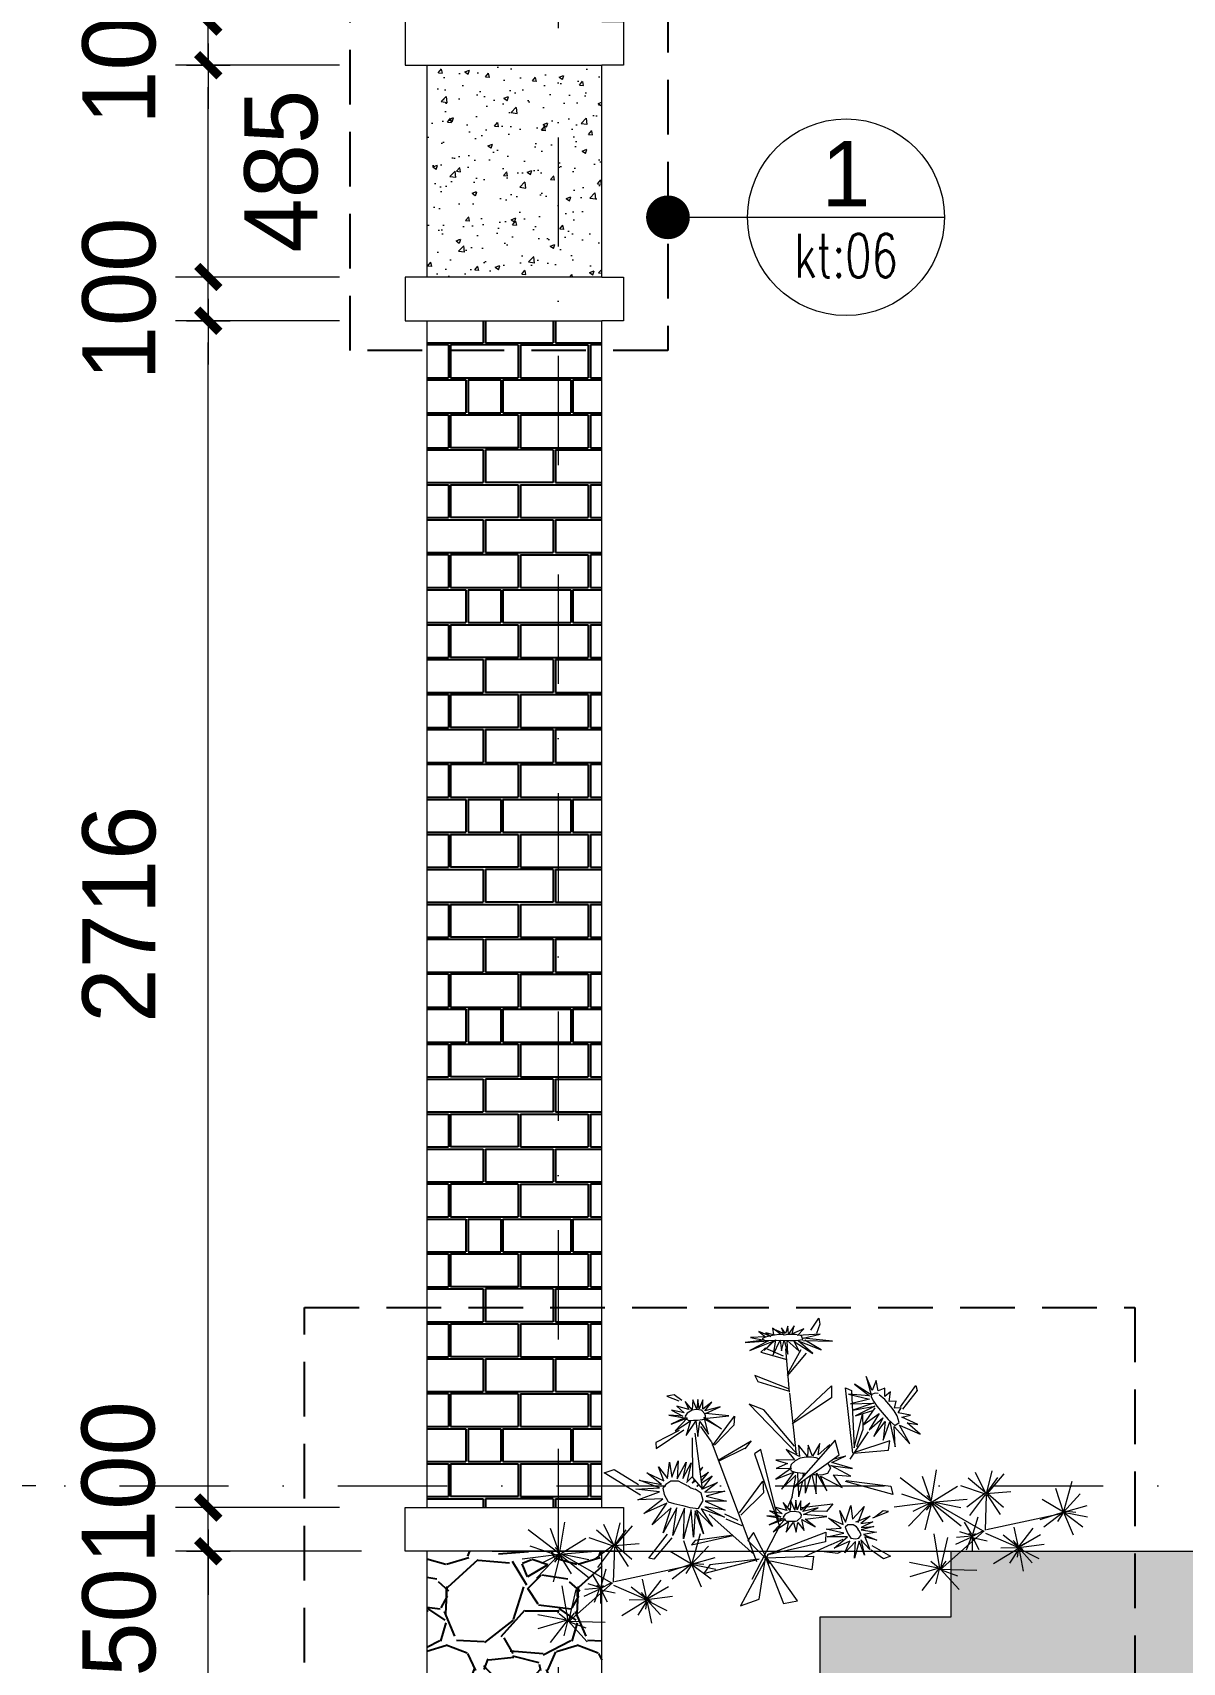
# Model space of a CAD drawing. Header units: millimetres. Extents: x 615730 to 2792744, y 139412 to 597571.
# Drawn here: x 1401812 to 1404442, y 290341 to 294070 of the extents above; entities that cross this region are included whole.
import ezdxf
from ezdxf.enums import TextEntityAlignment as Align

# ---------------------------------------------------------------- set-up
doc = ezdxf.new("R2010")
doc.units = ezdxf.units.MM
doc.header["$MEASUREMENT"] = 0
doc.header["$PDMODE"] = 34
doc.linetypes.add('DASHDOT', pattern=[1, 0.5, -0.25, 0, -0.25])
doc.linetypes.add('HIDDEN2', pattern=[0.1875, 0.125, -0.0625])
doc.layers.get('0').update_dxf_attribs({"lineweight": 5})
for name, color, linetype, lineweight in [('3', 7, 'Continuous', 18), ('5-020', 5, 'Continuous', 15), ('Cay', 114, 'Continuous', 9), ('KT', 148, 'Continuous', 18), ('NET-THAY', 4, 'Continuous', 20), ('thay', 7, 'Continuous', 15), ('TIM TRUC', 149, 'DASHDOT', 9), ('VLIEU', 250, 'Continuous', 9)]:
    doc.layers.add(name, color=color, linetype=linetype, lineweight=lineweight)
for name, color, linetype in [('H', 252, 'Continuous'), ('HACH', 250, 'Continuous'), ('TEXT', 2, 'Continuous'), ('thaydam', 42, 'Continuous')]:
    doc.layers.add(name, color=color, linetype=linetype)
doc.styles.add('DIM', font='txt.shx', dxfattribs={"height": 120})
doc.styles.add('Ghi chu', font='')
doc.styles.add('VNI-AVO', font='vni-roms.shx')
doc.styles.get('Ghi chu').set_extended_font_data('.VnAvantH')
doc.dimstyles.new('1-50b', dxfattribs={"dimtxt": 167, "dimasz": 50, "dimexe": 75, "dimexo": 150, "dimgap": 120, "dimtad": 1, "dimdec": 0, "dimzin": 12, "dimtxsty": 'VNI-AVO', "dimblk": ']', "dimcen": 0, "dimdle": 50, "dimclrd": 252, "dimclre": 252, "dimclrt": 2, "dimadec": 0, "dimazin": 0, "dimtfac": 1, "dimtdec": 0, "dimtix": 1, "dimtmove": 2, "dimatfit": 0, "dimldrblk": 'OPEN90', "dimfxl": 1, "dimlwd": -1, "dimlwe": -1, "dimarcsym": 0})
doc.dimstyles.new('XuanThuong', dxfattribs={"dimscale": 0, "dimtxt": 210, "dimasz": 100, "dimexe": 75, "dimexo": 0, "dimgap": 60, "dimtad": 1, "dimdec": 0, "dimtxsty": 'DIM', "dimblk1": 'ARCHTICK', "dimblk2": 'ARCHTICK', "dimsah": 1, "dimcen": 250, "dimdle": 100, "dimclrd": 256, "dimclre": 256, "dimclrt": 2, "dimadec": 0, "dimazin": 0, "dimtfac": 1, "dimtdec": 0, "dimtix": 1, "dimtmove": 2, "dimatfit": 3, "dimldrblk": 'DOT', "dimfxl": 1, "dimlwd": -1, "dimlwe": -1, "dimarcsym": 0})

# ---------------------------------------------------------------- blocks, each defined once
blk = doc.blocks.new('HOA')
at = {"color": 221, "linetype": 'Continuous'}
for p, q in [((-14.7, 523.6), (0.8, 511.3)), ((13.2, 512.1), (-14.7, 523.6)), ((16.6, 531), (19, 515.9)), ((34.7, 518.2), (16.6, 531)), ((25, 526.4), (34.7, 518.2)), ((42, 518.3), (25, 526.4)), ((37.6, 531.5), (42, 518.3)), ((46.5, 518.8), (37.6, 531.5)), ((52, 535.1), (46.5, 518.8)), ((53.2, 517), (52, 535.1)), ((66.4, 535.9), (53.2, 517)), ((61.8, 517.9), (66.4, 535.9)), ((89, 529.4), (61.8, 517.9)), ((73.9, 514.3), (89, 529.4)), ((-2.4, 503.7), (-45.3, 498.3)), ((-45.3, 498.3), (8, 501.9)), ((8, 501.9), (-35.2, 480)), ((-35.2, 480), (18.2, 500.9)), ((0.8, 511.3), (-33.3, 509.3)), ((-33.3, 509.3), (-2.4, 503.7)), ((-2.1, 479.4), (24.1, 504.5)), ((18.2, 500.9), (-2.1, 479.4)), ((1.4, 520.4), (13.2, 512.1)), ((19, 515.9), (1.4, 520.4)), ((24.1, 504.5), (18.5, 470.1)), ((18.5, 470.1), (34.7, 503.7)), ((34.7, 503.7), (37.7, 479.3)), ((37.7, 479.3), (43.6, 503.3)), ((43.6, 503.3), (51.9, 471.7)), ((50.4, 502.5), (77.9, 478.5)), ((51.9, 471.7), (50.4, 502.5)), ((66.7, 500.1), (109, 473.2)), ((77.9, 478.5), (66.7, 500.1)), ((125.7, 516.8), (73.9, 514.3)), ((76, 501.6), (128.6, 481.2)), ((109, 473.2), (76, 501.6)), ((86.3, 502.9), (153.9, 501.2)), ((87.2, 508), (125.7, 516.8)), ((153.9, 501.2), (87.2, 508)), ((128.6, 481.2), (90.9, 503.5)), ((245.3, 387.9), (231.1, 420.4)), ((231.1, 420.4), (242.4, 378.2)), ((253.9, 410.9), (245.3, 387.9)), ((259, 387.4), (253.9, 410.9)), ((190.6, 379.9), (239.2, 368.2)), ((239.1, 376.2), (190.6, 379.9)), ((204.4, 402.6), (239.1, 376.2)), ((242.4, 378.2), (204.4, 402.6)), ((274, 393.7), (259, 387.4)), ((273.7, 374.7), (274, 393.7)), ((286.8, 385.5), (273.7, 374.7)), ((284.1, 363.3), (286.8, 385.5)), ((-214, 343.5), (-187.9, 329.7)), ((-184.9, 337), (-214, 343.5)), ((-201.7, 352.5), (-184.9, 337)), ((-174.7, 344.4), (-201.7, 352.5)), ((-183.2, 363.2), (-174.7, 344.4)), ((-166.9, 344.3), (-183.2, 363.2)), ((-165.2, 367), (-166.9, 344.3)), ((-156.2, 345.6), (-165.2, 367)), ((-153.8, 367.9), (-156.2, 345.6)), ((-150.7, 346.4), (-153.8, 367.9)), ((-142.6, 366.8), (-150.7, 346.4)), ((-142.5, 345.3), (-142.6, 366.8)), ((-121.8, 361.4), (-142.5, 345.3)), ((-137.9, 341.9), (-121.8, 361.4)), ((-102.5, 350.5), (-137.9, 341.9)), ((-136.2, 335.6), (-102.5, 350.5)), ((239.2, 368.2), (195.6, 358)), ((195.6, 358), (248.2, 359.2)), ((248.2, 359.2), (200.8, 343)), ((200.8, 343), (251.1, 352.3)), ((251.1, 352.3), (206.6, 330.3)), ((206.6, 330.3), (246.2, 342.3)), ((251, 348.4), (223.4, 308.7)), ((299.9, 363.8), (284.1, 363.3)), ((296.2, 347.9), (299.9, 363.8)), ((311.1, 348.7), (296.2, 347.9)), ((304.3, 337.4), (311.1, 348.7)), ((332.9, 331.7), (304.3, 337.4)), ((-220.1, 332.1), (-184.7, 325.9)), ((-187.9, 329.7), (-220.1, 332.1)), ((-184.7, 325.9), (-214.8, 311.5)), ((-214.8, 311.5), (-177.7, 325.7)), ((-177.7, 325.7), (-205.5, 296.2)), ((-205.5, 296.2), (-170.8, 319.2)), ((-170.8, 319.2), (-180.2, 285.5)), ((-180.2, 285.5), (-158.8, 318.2)), ((-158.8, 318.2), (-154, 282.9)), ((-154, 282.9), (-149.6, 317.3)), ((-149.6, 317.3), (-129.6, 288.7)), ((-139.1, 327.2), (-100.1, 300.5)), ((-129.6, 288.7), (-139.1, 327.2)), ((-100.1, 300.5), (-137.1, 321.7)), ((-137, 323.4), (-135.8, 325.8)), ((-83.1, 330.6), (-136.2, 335.6)), ((-132.8, 325), (-83.1, 330.6)), ((223.4, 308.7), (260.9, 335.6)), ((260.9, 335.6), (238.4, 298.4)), ((238.4, 298.4), (269.3, 325.7)), ((269.3, 325.7), (248.8, 283.3)), ((248.8, 283.3), (274.8, 317.3)), ((274.8, 317.3), (270.4, 274.6)), ((270.4, 274.6), (285.3, 316.5)), ((285.3, 316.5), (297.4, 259.5)), ((295.4, 305.7), (330.8, 266.1)), ((297.4, 259.5), (295.4, 305.7)), ((307.1, 308.8), (354.5, 288.4)), ((330.8, 266.1), (307.1, 308.8)), ((312.6, 327.5), (332.9, 331.7)), ((349.6, 310.1), (312.6, 327.5)), ((324.8, 314.5), (349.6, 310.1)), ((354.5, 288.4), (324.8, 314.5)), ((76.5, 263.2), (78.5, 237.1)), ((97.1, 236.9), (76.5, 263.2)), ((98.5, 263), (97.1, 236.9)), ((108.8, 238), (98.5, 263)), ((125.2, 267.1), (108.8, 238)), ((121.4, 240.7), (125.2, 267.1)), ((148.1, 265), (121.4, 240.7)), ((144.2, 256.6), (148.1, 265)), ((-223.5, 186.8), (-218.8, 224.1)), ((-218.8, 224.1), (-213.3, 189.8)), ((-213.3, 189.8), (-198.5, 227.2)), ((-198.5, 227.2), (-201.5, 186.2)), ((-201.5, 186.2), (-180.6, 224.1)), ((-180.6, 224.1), (-187.9, 187.1)), ((67.4, 229.5), (24.9, 229.1)), ((24.9, 229.1), (51, 221.3)), ((48.1, 253.1), (67.4, 229.5)), ((78.5, 237.1), (48.1, 253.1)), ((152.9, 223.3), (184.8, 239.1)), ((155.3, 231.2), (184.8, 239.1)), ((-270.3, 199.5), (-231.3, 181.9)), ((-236.7, 172.8), (-270.3, 199.5)), ((-244.2, 213.7), (-223.5, 186.8)), ((-231.3, 181.9), (-244.2, 213.7)), ((-187.9, 187.1), (-169.2, 223)), ((-165.7, 191.1), (-180.1, 177.4)), ((-169.2, 223), (-178.6, 182.2)), ((-149, 206.9), (-142.5, 213.1)), ((-148.7, 203.6), (-142.5, 213.1)), ((-145.7, 190.4), (-129.4, 201.4)), ((-120.9, 193), (-144.9, 162.8)), ((-144.8, 182.5), (-129.4, 201.4)), ((-144.5, 176.7), (-120.9, 193)), ((60.2, 210.6), (24.9, 185)), ((24.9, 185), (66, 201.7)), ((51, 221.3), (25.1, 209.6)), ((25.1, 209.6), (60.2, 210.6)), ((66, 201.7), (37.9, 162.3)), ((37.9, 162.3), (70.1, 194.8)), ((61.7, 145.3), (70.4, 191.7)), ((75.4, 177.3), (74.6, 199)), ((86.9, 192.3), (87.9, 198.5)), ((87.9, 198.5), (88.9, 195.1)), ((104.9, 194.7), (91.9, 153.6)), ((107.1, 196.3), (116.5, 151.9)), ((116.5, 151.9), (117.6, 199.4)), ((117.6, 199.4), (141, 158.4)), ((126.5, 192.1), (176.5, 166.6)), ((141, 158.4), (126.5, 192.1)), ((150.2, 216.4), (200, 210)), ((196.3, 192.5), (150.2, 216.4)), ((200, 210), (152.9, 223.3)), ((156.4, 195.2), (196.3, 192.5)), ((176.5, 166.6), (156.4, 195.2)), ((-295.4, 162.7), (-241.5, 165.3)), ((-241.7, 156.3), (-295.4, 162.7)), ((-290.8, 137.7), (-241.7, 156.3)), ((-287.9, 183.3), (-236.7, 172.8)), ((-241.5, 165.3), (-287.9, 183.3)), ((-162.4, 182.9), (-167, 176)), ((-161.1, 180), (-167, 176)), ((-152.9, 172.6), (-155.8, 168.9)), ((-152.8, 171), (-155.8, 168.9)), ((-144.9, 162.8), (-108.5, 177.7)), ((-108.5, 177.7), (-138, 155.7)), ((-138, 155.7), (-91.9, 158.2)), ((-91.9, 158.2), (-134.6, 146.7)), ((75.6, 172.6), (76.5, 145.2)), ((85.5, 180.6), (76.5, 145.2)), ((90.6, 184.3), (91.9, 153.6)), ((-233.6, 140.3), (-290.8, 137.7)), ((-277.3, 106.8), (-233.6, 140.3)), ((-224.7, 130.1), (-277.3, 106.8)), ((-258.6, 80.8), (-224.7, 130.1)), ((-214.7, 119.9), (-258.6, 80.8)), ((-233.1, 62.3), (-214.7, 119.9)), ((-202.2, 119.8), (-233.1, 62.3)), ((-210.9, 56.6), (-202.2, 119.8)), ((-184.5, 119.1), (-210.9, 56.6)), ((-186.7, 49.2), (-184.5, 119.1)), ((-169, 115.4), (-186.7, 49.2)), ((-164, 52.9), (-169, 115.4)), ((-160.1, 112.9), (-164, 52.9)), ((-141, 60.6), (-160.1, 112.9)), ((-156.7, 115.5), (-141, 60.6)), ((-120.2, 77.2), (-156.7, 115.5)), ((-146.2, 117.4), (-120.2, 77.2)), ((-92.9, 98.2), (-146.2, 117.4)), ((-138.1, 122.1), (-92.9, 98.2)), ((-91.3, 114.2), (-138.1, 122.1)), ((-88.3, 135.2), (-136.9, 134.9)), ((-136.9, 134.9), (-91.3, 114.2)), ((-134.6, 146.7), (-88.3, 135.2)), ((10.2, 112.6), (36.2, 98.8)), ((39.3, 106.1), (10.2, 112.6)), ((49.5, 113.5), (22.5, 121.6)), ((22.5, 121.6), (39.3, 106.1)), ((57.2, 113.3), (41, 132.2)), ((41, 132.2), (49.5, 113.5)), ((59, 136.1), (57.2, 113.3)), ((68, 114.6), (59, 136.1)), ((70.4, 137), (68, 114.6)), ((73.5, 115.4), (70.4, 137)), ((81.6, 135.9), (73.5, 115.4)), ((81.7, 114.3), (81.6, 135.9)), ((102.4, 130.5), (81.7, 114.3)), ((86.3, 111), (102.4, 130.5)), ((121.7, 119.6), (86.3, 111)), ((88, 104.6), (121.7, 119.6)), ((170.6, 113.7), (184.2, 87)), ((178.3, 81.6), (170.6, 113.7)), ((184.2, 87), (195.9, 125.3)), ((195.9, 125.3), (200.2, 93.7)), ((200.2, 93.7), (226.3, 122.7)), ((226.3, 122.7), (211.8, 85.5)), ((4.1, 101.2), (39.5, 95)), ((36.2, 98.8), (4.1, 101.2)), ((39.5, 95), (9.4, 80.6)), ((9.4, 80.6), (46.5, 94.8)), ((46.5, 94.8), (18.7, 65.2)), ((18.7, 65.2), (53.3, 88.3)), ((53.3, 88.3), (48.5, 64.2)), ((48.5, 64.2), (65.3, 87.3)), ((65.3, 87.3), (71.4, 64.1)), ((71.4, 64.1), (74.6, 86.4)), ((74.6, 86.4), (89.6, 68.2)), ((84.3, 93.1), (114.9, 75.9)), ((89.6, 68.2), (84.3, 93.1)), ((141.1, 99.7), (88, 104.6)), ((91.4, 94), (141.1, 99.7)), ((114.9, 75.9), (91.4, 94)), ((145.2, 95.8), (178.3, 81.6)), ((174.4, 72.9), (145.2, 95.8)), ((207.7, 87.7), (240.4, 100.7)), ((240.4, 100.7), (219.2, 84.1)), ((219.2, 84.1), (246.7, 87.5)), ((246.7, 87.5), (219.5, 74.9)), ((219.5, 74.9), (248.4, 77.4)), ((248.4, 77.4), (220.1, 69.3)), ((140, 71.1), (174.4, 72.9)), ((179.8, 62.1), (140, 71.1)), ((141.8, 53.4), (179.8, 62.1)), ((188.5, 53.2), (141.8, 53.4)), ((158.1, 27.7), (188.5, 53.2)), ((194, 43.1), (158.1, 27.7)), ((182.6, 16.5), (194, 43.1)), ((206.8, 42.4), (182.6, 16.5)), ((215.1, 43.6), (204.5, 4.3)), ((204.5, 4.3), (206.8, 42.4)), ((227.2, 11.7), (215.1, 43.6)), ((218.9, 46.9), (227.2, 11.7)), ((239.8, 24.7), (218.9, 46.9)), ((220.1, 69.3), (254.8, 64.2)), ((254.8, 64.2), (225.5, 58.8)), ((225.5, 58.8), (255.7, 45.4)), ((227.9, 53.6), (239.8, 24.7)), ((255.7, 45.4), (227.9, 53.6))]:
    blk.add_line(p, q, dxfattribs=at)
at = {"color": 94, "linetype": 'Continuous'}
for p, q in [((104.8, 526.3), (122.6, 554.1)), ((125.3, 539.7), (117.3, 518.9)), ((0.3, 485), (-9.6, 476)), ((42.1, 466.6), (0.3, 485)), ((-9.6, 476), (50, 459.5)), ((56.2, 384.6), (47.1, 483.2)), ((93.6, 473.8), (50.7, 421.9)), ((51.6, 425.4), (82.9, 482.3)), ((-23.8, 422.3), (-16.7, 409.1)), ((56.2, 391.4), (-23.8, 422.3)), ((-207.9, 378.7), (-224.5, 375.2)), ((-224.5, 375.2), (-197.3, 364.8)), ((-190.8, 365.3), (-207.9, 378.7)), ((-16.7, 409.1), (53.1, 387.6)), ((56.1, 382.2), (70.8, 241.1)), ((65.8, 317.9), (152, 399)), ((152, 399), (151.7, 371.8)), ((183.9, 394.7), (197.8, 388.2)), ((200.4, 244.8), (183.9, 394.7)), ((197.8, 388.2), (203.9, 256.7)), ((309.5, 351), (344.9, 399.8)), ((347.8, 388.6), (314.3, 345.2)), ((344.9, 399.8), (347.8, 388.6)), ((-36.1, 356.7), (73.2, 243.6)), ((-3.2, 343.7), (-36.1, 356.7)), ((67.6, 260.8), (-3.2, 343.7)), ((151.7, 371.8), (61.7, 311.6)), ((-249, 255.6), (-185.7, 298.4)), ((-123.2, 272.3), (-146.9, 305.9)), ((-120, 262), (-69.8, 329.2)), ((-71.4, 309), (-115.5, 263.1)), ((-69.8, 329.2), (-71.4, 309)), ((203.9, 256.7), (222.5, 333.8)), ((223.6, 299.2), (209.3, 259.1)), ((222.5, 333.8), (223.6, 299.2)), ((-196.3, 296.7), (-249.6, 269)), ((-249.6, 269), (-249, 255.6)), ((-166.5, 280.2), (-166.1, 188.8)), ((-143.2, 162.3), (-159.9, 290.9)), ((-123.2, 272.3), (-19.3, -3.3)), ((-107, 229.2), (-32, 272.8)), ((-32, 272.8), (-46.4, 254.7)), ((160.3, 274.9), (66, 167.3)), ((169.1, 241.3), (160.3, 274.9)), ((235.6, 293.9), (194, 231.1)), ((285.6, 273.3), (204.5, 246.6)), ((282.6, 251.8), (285.6, 273.3)), ((-47.3, 255.5), (-105.9, 226.6)), ((-9.5, 253.5), (-24.2, 243.5)), ((-24.2, 243.5), (31.8, 81.6)), ((29.9, 93.3), (-9.5, 253.5)), ((67.6, 167.7), (169.1, 241.3)), ((201.9, 244.5), (282.6, 251.8)), ((-368.3, 199.6), (-345.4, 207.8)), ((-285.1, 149.1), (-368.3, 199.6)), ((-345.4, 207.8), (-289.4, 173.4)), ((-166.1, 188.8), (-143.2, 162.3)), ((-58.5, 108.5), (-5.4, 180.6)), ((-3.4, 154.4), (-55.2, 102.9)), ((-5.4, 180.6), (-3.4, 154.4)), ((292, 150.5), (183.9, 180.2)), ((185.2, 182.3), (287.7, 169.5)), ((287.7, 169.5), (292, 150.5)), ((61.7, 145.3), (51.1, 120.5)), ((54, 117.1), (57.6, 117.5)), ((66.3, 118.6), (68.4, 118.8)), ((72.9, 119.4), (75.2, 119.7)), ((81.7, 120.4), (91, 121.6)), ((95.4, 122.1), (154.8, 129.2)), ((140.4, 111.2), (105.3, 112.3)), ((154.8, 129.2), (140.4, 111.2)), ((270.1, 113), (250.3, 97.8)), ((282.4, 111.2), (270.1, 113)), ((-128.2, 104.6), (-25.8, 13.8)), ((-61.8, 90.4), (-92.4, 105)), ((-52.7, 78.5), (-89.4, 93.8)), ((34.9, 82.5), (-30.4, -44.5)), ((246.2, 96.5), (282.4, 111.2)), ((-265.7, 4.3), (-222.9, 59.6)), ((-213.7, 50.8), (-254.8, 2.2)), ((-168.6, 34.8), (-73.6, 56.3)), ((-160.2, 45.1), (-168.6, 34.8)), ((-77.8, 56.3), (-160.2, 45.1)), ((-26.4, 63.3), (-39.6, 45.3)), ((-39.6, 45.3), (6.6, -0.8)), ((10.1, -8.2), (-26.4, 63.3)), ((5.6, 13.3), (138.8, 63.9)), ((138.2, 42.2), (10, 13.1)), ((138.8, 63.9), (138.2, 42.2)), ((150.9, 35.9), (178.9, 48)), ((-254.8, 2.2), (-265.7, 4.3)), ((-140.2, -30.4), (-14.9, 2.4)), ((-13.4, 2.4), (-126.4, -10.5)), ((7.8, 14.6), (-56.3, -104.6)), ((-13.8, -88.9), (1.6, 10.2)), ((0.7, 6), (41.9, -99.1)), ((3.1, 5.5), (110.7, 9.2)), ((74, -92.9), (4.8, 4.2)), ((150.9, 35.9), (91.2, 8.5)), ((110.7, 9.2), (107.1, -22.2)), ((135.2, 20.2), (166.3, 15.7)), ((175.7, 20.5), (140.4, 19.8)), ((271.1, 2.8), (243, 23)), ((244.5, 33.7), (286.8, 8.8)), ((286.8, 8.8), (271.1, 2.8)), ((-126.4, -10.5), (-140.2, -30.4)), ((107.1, -22.2), (12.3, -2))]:
    blk.add_line(p, q, dxfattribs=at)
at = {"color": 86, "linetype": 'Continuous'}
for p, q in [((122.6, 554.1), (125.3, 539.7)), ((166.3, 15.7), (175.7, 20.5)), ((-56.3, -104.6), (-13.8, -88.9)), ((41.9, -99.1), (74, -92.9))]:
    blk.add_line(p, q, dxfattribs=at)
at = {"color": 50, "linetype": 'Continuous'}
for p, q in [((243.3, 379.1), (242.5, 373.4)), ((242.5, 373.4), (248.3, 363.8)), ((251.5, 382.3), (243.3, 379.1)), ((258.4, 381.1), (251.5, 382.3)), ((274.2, 367.7), (260.8, 378.2)), ((-178.5, 336), (-183.1, 329.2)), ((-167.2, 343.5), (-178.5, 336)), ((-157.1, 344.4), (-167.2, 343.5)), ((-146.5, 343.2), (-157.1, 344.4)), ((-143.7, 341.7), (-146.5, 343.2)), ((-138, 335.1), (-143.7, 341.7)), ((248.3, 363.8), (256, 352.7)), ((256, 352.7), (268.2, 338)), ((268.2, 338), (281.3, 322.1)), ((287.8, 351.9), (274.2, 367.7)), ((295.3, 341.9), (287.8, 351.9)), ((302.5, 330.5), (295.3, 341.9)), ((-183.1, 329.2), (-179.9, 323)), ((-179.9, 323), (-174.1, 319.8)), ((-174.1, 319.8), (-164.1, 320.3)), ((-164.1, 320.3), (-154.5, 320.5)), ((-154.5, 320.5), (-143.5, 322)), ((-143.5, 322), (-134.7, 324.1)), ((-136.2, 330.5), (-138, 335.1)), ((-135.8, 325.8), (-136.2, 330.5)), ((281.3, 322.1), (297, 308.1)), ((297, 308.1), (306.6, 314.9)), ((306.6, 314.9), (302.5, 330.5)), ((68.8, 227.6), (59.6, 219.2)), ((80.2, 233.5), (68.8, 227.6)), ((94.3, 235.9), (80.2, 233.5)), ((105.7, 236), (94.3, 235.9)), ((116.5, 234.1), (105.7, 236)), ((122.6, 231.9), (116.5, 234.1)), ((59.6, 219.2), (57.5, 210.8)), ((57.5, 210.8), (59.9, 204.2)), ((59.9, 204.2), (68.6, 201.3)), ((68.6, 201.3), (85.8, 199.4)), ((92, 198.4), (85.8, 199.4)), ((109.8, 196.4), (113.6, 196.1)), ((113.6, 196.1), (129.6, 195)), ((129.6, 195), (143.3, 198.9)), ((141.9, 221.6), (144.9, 219.3)), ((143.3, 198.9), (150.1, 211.3)), ((150.1, 211.3), (144.9, 219.3)), ((45.7, 105.1), (41.1, 98.3)), ((41.1, 98.3), (44.3, 92.1)), ((44.3, 92.1), (50, 88.9)), ((56.6, 110.3), (45.7, 105.1)), ((50, 88.9), (60.1, 89.4)), ((66.7, 111.2), (56.6, 110.3)), ((60.1, 89.4), (69.7, 89.6)), ((77.3, 110), (66.7, 111.2)), ((69.7, 89.6), (73.2, 90.1)), ((73.2, 90.1), (82.9, 98.1)), ((80.1, 108.5), (77.3, 110)), ((83, 103.7), (80.1, 108.5)), ((82.9, 98.1), (83, 103.7))]:
    blk.add_line(p, q, dxfattribs=at)
for points in [[(44.9, 515.2), (41.6, 516.4), (31.5, 516.3), (21.6, 514.7), (8.9, 512.5), (-1.5, 509.5), (-6.5, 506.7), (-1.5, 503.2), (17.4, 502.5), (35.3, 503.1), (56.8, 502.3), (70.9, 502.3), (86.5, 504.7), (83.4, 513.2), (69.2, 516.3), (55.1, 516.5), (41.5, 514.8)], [(-179, 170.6), (-189.4, 176.3), (-198.2, 180.7), (-215.4, 180.6), (-227, 173.4), (-233.7, 164.7), (-231, 150.1), (-222, 133.6), (-208.7, 129.4), (-188.4, 125.4), (-172.5, 120.8), (-152.4, 118.2), (-141.6, 136.6), (-146.3, 153.2), (-159.8, 162.7)], [(-179, 170.6), (-176, 169.9), (-174, 168.3), (-172, 167.3), (-170.1, 165.6), (-167.3, 164.4), (-163.6, 163.4), (-159.8, 162.4), (-159.8, 162.7)], [(213.8, 68.2), (213.1, 71.8), (209.3, 76.1), (201.8, 81), (189.5, 80.5), (183, 75.2), (186.6, 68), (189.8, 59.7), (196.5, 50.3), (206.8, 49.1), (214.7, 50.1), (219.9, 58.1), (216.1, 66.6), (212.4, 71.3)]]:
    blk.add_lwpolyline(points, dxfattribs=at)
blk = doc.blocks.new(']')
for p, q in [((0, 1), (0, -1)), ((1, 0), (-1, 0))]:
    blk.add_line(p, q)
at = {"color": 9, "const_width": 0.4}
blk.add_lwpolyline([(-0.509, -0.509), (0.509, 0.509)], dxfattribs=at)
blk = doc.blocks.new('*D2458')
at = {"layer": 'DEFPOINTS', "color": 0, "ltscale": 10, "transparency": 16777216}
for p in [(1401089.2, 290745), (1401968.9, 290745), (1401968.9, 290145)]:
    blk.add_point(p, dxfattribs=at)
at = {"layer": 'KT', "color": 252, "ltscale": 10, "transparency": 16777216}
for p, q in [((1401089.2, 290795), (1401089.2, 290845)), ((1401818.9, 290745), (1401014.2, 290745)), ((1401089.2, 290145), (1401089.2, 290745)), ((1401818.9, 290145), (1401014.2, 290145)), ((1401089.2, 290095), (1401089.2, 290045))]:
    blk.add_line(p, q, dxfattribs=at)
at = {"layer": 'KT', "color": 252, "ltscale": 10, "transparency": 16777216, "xscale": 50, "yscale": 50, "zscale": 50}
for p, rotation in [((1401089.2, 290745), 270), ((1401089.2, 290145), 90)]:
    blk.add_blockref(']', p, dxfattribs=dict(at, rotation=rotation))
at = {"layer": 'KT', "color": 2, "ltscale": 10, "transparency": 16777216, "insert": (1400885.7, 290445), "char_height": 167, "attachment_point": 5, "rotation": 90, "style": 'VNI-AVO'}
blk.add_mtext('600', dxfattribs=at)
blk = doc.blocks.new('_Open90')
at = {"color": 0, "linetype": 'ByBlock', "lineweight": -2}
for p, q in [((0, 0), (-1, 0)), ((-0.5, 0.5), (0, 0)), ((0, 0), (-0.5, -0.5))]:
    blk.add_line(p, q, dxfattribs=at)
blk = doc.blocks.new('*D2459')
at = {"layer": 'DEFPOINTS', "color": 0, "ltscale": 10, "transparency": 16777216}
for p in [(1401089.2, 294644.9), (1401566.6, 294644.9), (1401968.9, 290745)]:
    blk.add_point(p, dxfattribs=at)
at = {"layer": 'KT', "color": 252, "ltscale": 10, "transparency": 16777216}
for p, q in [((1401416.6, 294644.9), (1401014.2, 294644.9)), ((1401089.2, 290795), (1401089.2, 294594.9)), ((1401818.9, 290745), (1401014.2, 290745))]:
    blk.add_line(p, q, dxfattribs=at)
at = {"layer": 'KT', "color": 252, "ltscale": 10, "transparency": 16777216, "xscale": 50, "yscale": 50, "zscale": 50}
for p, rotation in [((1401089.2, 294644.9), 90), ((1401089.2, 290745), 270)]:
    blk.add_blockref(']', p, dxfattribs=dict(at, rotation=rotation))
at = {"layer": 'KT', "color": 2, "ltscale": 10, "transparency": 16777216, "insert": (1400885.7, 292694.9), "char_height": 167, "attachment_point": 5, "rotation": 90, "style": 'VNI-AVO'}
blk.add_mtext('3900', dxfattribs=at)
blk = doc.blocks.new('*D2463')
at = {"layer": 'DEFPOINTS', "color": 0, "ltscale": 10, "transparency": 16777216}
for p in [(1402213.5, 290595), (1402713.7, 290595), (1402713.7, 290145)]:
    blk.add_point(p, dxfattribs=at)
at = {"layer": 'KT', "color": 252, "ltscale": 10, "transparency": 16777216}
for p, q in [((1402213.5, 290645), (1402213.5, 290695)), ((1402563.7, 290595), (1402138.5, 290595)), ((1402213.5, 290145), (1402213.5, 290595)), ((1402563.7, 290145), (1402138.5, 290145)), ((1402213.5, 290095), (1402213.5, 290045))]:
    blk.add_line(p, q, dxfattribs=at)
at = {"layer": 'KT', "color": 252, "ltscale": 10, "transparency": 16777216, "xscale": 50, "yscale": 50, "zscale": 50}
for p, rotation in [((1402213.5, 290595), 270), ((1402213.5, 290145), 90)]:
    blk.add_blockref(']', p, dxfattribs=dict(at, rotation=rotation))
at = {"layer": 'KT', "color": 2, "ltscale": 10, "transparency": 16777216, "insert": (1402010, 290370), "char_height": 167, "attachment_point": 5, "rotation": 90, "style": 'VNI-AVO'}
blk.add_mtext('450', dxfattribs=at)
blk = doc.blocks.new('*D2464')
at = {"layer": 'DEFPOINTS', "color": 0, "ltscale": 10, "transparency": 16777216}
for p in [(1402213.5, 290695), (1402663.7, 290695), (1402713.7, 290595)]:
    blk.add_point(p, dxfattribs=at)
at = {"layer": 'KT', "color": 252, "ltscale": 10, "transparency": 16777216}
for p, q in [((1402213.5, 290745), (1402213.5, 290795)), ((1402513.7, 290695), (1402138.5, 290695)), ((1402213.5, 290595), (1402213.5, 290695)), ((1402563.7, 290595), (1402138.5, 290595)), ((1402213.5, 290545), (1402213.5, 290495))]:
    blk.add_line(p, q, dxfattribs=at)
at = {"layer": 'KT', "color": 252, "ltscale": 10, "transparency": 16777216, "xscale": 50, "yscale": 50, "zscale": 50}
for p, rotation in [((1402213.5, 290695), 270), ((1402213.5, 290595), 90)]:
    blk.add_blockref(']', p, dxfattribs=dict(at, rotation=rotation))
at = {"layer": 'KT', "color": 2, "ltscale": 10, "transparency": 16777216, "insert": (1402008.2, 290752.2), "char_height": 167, "attachment_point": 5, "rotation": 90, "style": 'VNI-AVO'}
blk.add_mtext('100', dxfattribs=at)
blk = doc.blocks.new('*D2465')
at = {"layer": 'DEFPOINTS', "color": 0, "ltscale": 10, "transparency": 16777216}
for p in [(1402213.5, 293410.7), (1402663.7, 293410.7), (1402663.7, 290695)]:
    blk.add_point(p, dxfattribs=at)
at = {"layer": 'KT', "color": 252, "ltscale": 10, "transparency": 16777216}
for p, q in [((1402513.7, 293410.7), (1402138.5, 293410.7)), ((1402213.5, 290745), (1402213.5, 293360.7)), ((1402513.7, 290695), (1402138.5, 290695))]:
    blk.add_line(p, q, dxfattribs=at)
at = {"layer": 'KT', "color": 252, "ltscale": 10, "transparency": 16777216, "xscale": 50, "yscale": 50, "zscale": 50}
for p, rotation in [((1402213.5, 293410.7), 90), ((1402213.5, 290695), 270)]:
    blk.add_blockref(']', p, dxfattribs=dict(at, rotation=rotation))
at = {"layer": 'KT', "color": 2, "ltscale": 10, "transparency": 16777216, "insert": (1402010, 292052.8), "char_height": 167, "attachment_point": 5, "rotation": 90, "style": 'VNI-AVO'}
blk.add_mtext('2716', dxfattribs=at)
blk = doc.blocks.new('*D2466')
at = {"layer": 'DEFPOINTS', "color": 0, "ltscale": 10, "transparency": 16777216}
for p in [(1402213.5, 293510.7), (1402663.7, 293510.7), (1402663.7, 293410.7)]:
    blk.add_point(p, dxfattribs=at)
at = {"layer": 'KT', "color": 252, "ltscale": 10, "transparency": 16777216}
for p, q in [((1402213.5, 293560.7), (1402213.5, 293610.7)), ((1402513.7, 293510.7), (1402138.5, 293510.7)), ((1402213.5, 293410.7), (1402213.5, 293510.7)), ((1402513.7, 293410.7), (1402138.5, 293410.7)), ((1402213.5, 293360.7), (1402213.5, 293310.7))]:
    blk.add_line(p, q, dxfattribs=at)
at = {"layer": 'KT', "color": 252, "ltscale": 10, "transparency": 16777216, "xscale": 50, "yscale": 50, "zscale": 50}
for p, rotation in [((1402213.5, 293510.7), 270), ((1402213.5, 293410.7), 90)]:
    blk.add_blockref(']', p, dxfattribs=dict(at, rotation=rotation))
at = {"layer": 'KT', "color": 2, "ltscale": 10, "transparency": 16777216, "insert": (1402010, 293460.7), "char_height": 167, "attachment_point": 5, "rotation": 90, "style": 'VNI-AVO'}
blk.add_mtext('100', dxfattribs=at)
blk = doc.blocks.new('*D2467')
at = {"layer": 'DEFPOINTS', "color": 0, "ltscale": 10, "transparency": 16777216}
for p in [(1402213.5, 293995.4), (1402663.7, 293995.4), (1402663.7, 293510.7)]:
    blk.add_point(p, dxfattribs=at)
at = {"layer": 'KT', "color": 252, "ltscale": 10, "transparency": 16777216}
for p, q in [((1402513.7, 293995.4), (1402138.5, 293995.4)), ((1402213.5, 293560.7), (1402213.5, 293945.4)), ((1402513.7, 293510.7), (1402138.5, 293510.7))]:
    blk.add_line(p, q, dxfattribs=at)
at = {"layer": 'KT', "color": 252, "ltscale": 10, "transparency": 16777216, "xscale": 50, "yscale": 50, "zscale": 50}
for p, rotation in [((1402213.5, 293995.4), 90), ((1402213.5, 293510.7), 270)]:
    blk.add_blockref(']', p, dxfattribs=dict(at, rotation=rotation))
at = {"layer": 'KT', "color": 2, "ltscale": 10, "transparency": 16777216, "insert": (1402380.6, 293753), "char_height": 167, "attachment_point": 5, "rotation": 90, "style": 'VNI-AVO'}
blk.add_mtext('485', dxfattribs=at)
blk = doc.blocks.new('*D2468')
at = {"layer": 'DEFPOINTS', "color": 0, "ltscale": 10, "transparency": 16777216}
for p in [(1402213.5, 294095.4), (1402663.7, 294095.4), (1402663.7, 293995.4)]:
    blk.add_point(p, dxfattribs=at)
at = {"layer": 'KT', "color": 252, "ltscale": 10, "transparency": 16777216}
for p, q in [((1402213.5, 294145.4), (1402213.5, 294195.4)), ((1402513.7, 294095.4), (1402138.5, 294095.4)), ((1402213.5, 293995.4), (1402213.5, 294095.4)), ((1402513.7, 293995.4), (1402138.5, 293995.4)), ((1402213.5, 293945.4), (1402213.5, 293895.4))]:
    blk.add_line(p, q, dxfattribs=at)
at = {"layer": 'KT', "color": 252, "ltscale": 10, "transparency": 16777216, "xscale": 50, "yscale": 50, "zscale": 50}
for p, rotation in [((1402213.5, 294095.4), 270), ((1402213.5, 293995.4), 90)]:
    blk.add_blockref(']', p, dxfattribs=dict(at, rotation=rotation))
at = {"layer": 'KT', "color": 2, "ltscale": 10, "transparency": 16777216, "insert": (1402010, 294045.4), "char_height": 167, "attachment_point": 5, "rotation": 90, "style": 'VNI-AVO'}
blk.add_mtext('100', dxfattribs=at)
blk = doc.blocks.new('A$C25F034FA')
at = {"color": 86, "linetype": 'Continuous'}
for p, q in [((-45, 4999), (-1624, 6202)), ((-14, 4964), (-488, 6274)), ((-19, 5064), (237, 6610)), ((2797, 5389), (1854, 6186)), ((2756, 5400), (2226, 6486)), ((2785, 5382), (3074, 6561)), ((2815, 5452), (3367, 6218)), ((2836, 5414), (3698, 6413)), ((6736, 4511), (7166, 6029)), ((-142, 4907), (-1529, 5369)), ((-21, 5068), (-261, 5305)), ((15, 4976), (1312, 5778)), ((176, 4988), (1801, 5125)), ((2683, 5393), (1483, 5794)), ((2723, 5429), (1781, 4708)), ((2733, 5381), (1914, 4288)), ((2773, 5411), (4036, 5509)), ((2795, 5393), (3479, 4340)), ((2878, 5388), (3660, 4711)), ((6713, 4461), (5626, 5096)), ((6713, 4461), (6320, 5656)), ((6713, 4461), (7571, 5382)), ((-53, 4950), (-1933, 4713)), ((-11, 4988), (-1199, 3733)), ((-76, 4931), (-971, 4486)), ((3, 4962), (-355, 3554)), ((-11, 4919), (-295, 4560)), ((-4, 4871), (560, 3964)), ((5, 4936), (1488, 3758)), ((147, 4968), (1470, 4700)), ((2062, 3210), (2359, 4219)), ((6713, 4461), (5518, 4066)), ((6713, 4461), (5718, 3690)), ((6693, 4399), (6412, 3983)), ((6713, 4461), (7925, 4801)), ((6713, 4461), (7715, 3699)), ((6713, 4461), (7206, 3303)), ((6713, 4461), (7946, 4209)), ((6872, 4499), (7344, 4455)), ((405, 1571), (109, 3345)), ((2128, 3236), (1424, 3451)), ((2032, 3319), (1661, 3940)), ((1980, 3278), (1881, 3365)), ((2099, 3281), (2222, 3372)), ((4421, 2666), (4206, 3682)), ((4414, 2674), (5168, 3641)), ((440, 1542), (816, 3158)), ((2030, 3173), (1209, 2810)), ((2040, 3234), (1256, 3160)), ((2018, 3207), (1745, 2507)), ((2054, 3214), (2061, 2445)), ((2075, 3154), (2817, 2994)), ((2081, 3169), (2396, 2539)), ((4451, 2619), (3153, 1815)), ((4391, 2640), (3520, 2613)), ((4372, 2702), (3635, 3278)), ((4415, 2547), (3970, 1856)), ((4414, 2700), (4157, 3007)), ((4425, 2631), (4353, 2151)), ((4384, 2635), (5456, 2083)), ((4422, 2643), (5123, 1863)), ((4432, 2645), (5737, 2825)), ((4448, 2659), (4651, 2564)), ((4449, 2681), (5540, 3317)), ((4449, 2524), (4660, 1436)), ((4462, 2681), (4720, 2850)), ((406, 1572), (-1142, 1875)), ((316, 1625), (-52, 1927)), ((470, 1605), (728, 1946)), ((356, 1602), (-1135, 1152)), ((358, 1571), (-516, 461)), ((369, 1548), (189, 792)), ((358, 1548), (2300, 1492)), ((418, 1556), (1388, 497)), ((471, 1507), (1315, 1205))]:
    blk.add_line(p, q, dxfattribs=at)
at = {"color": 251, "linetype": 'Continuous'}
for p, q in [((2733, 3533), (2787, 5329)), ((2602, 3509), (32, 4983)), ((2780, 3565), (6671, 4409)), ((2675, 3505), (423, 1512)), ((2619, 3504), (2032, 3191)), ((2729, 3376), (4418, 2649))]:
    blk.add_line(p, q, dxfattribs=at)
blk = doc.blocks.new('Duong dan chua khai trien')
blk.add_line((0, 0), (900, 0))
blk.add_circle((450, 0), 450)
at = {"layer": 'TEXT', "style": 'Ghi chu'}
blk.add_attdef('A', text='', height=300, dxfattribs=at).set_placement((450, 50), align=Align.CENTER)
at = {"layer": 'TEXT', "style": 'DIM', "width": 0.75}
blk.add_attdef('KT-00', text='', height=200, dxfattribs=at).set_placement((450, -75), align=Align.TOP_CENTER)
blk = doc.blocks.new('_ARCHTICK')
at = {"color": 0, "linetype": 'ByBlock', "const_width": 0.15}
blk.add_lwpolyline([(-0.5, -0.5), (0.5, 0.5)], dxfattribs=at)
blk = doc.blocks.new('_DOT')
at = {"color": 0, "linetype": 'ByBlock'}
blk.add_line((-0.5, 0), (-1, 0), dxfattribs=at)
at = {"color": 0, "linetype": 'ByBlock', "const_width": 0.5}
blk.add_lwpolyline([(-0.25, 0, 1), (0.25, 0, 1)], format="xyb", close=True, dxfattribs=at)

msp = doc.modelspace()

# ---------------------------------------------------------------- hatches: boundary and pattern name
at = {"layer": 'H', "linetype": 'Continuous', "ltscale": 900}
h = msp.add_hatch(dxfattribs=at)
h.set_pattern_fill('GRAVEL', color=256, scale=1000, style=0)
h.set_pattern_definition([(228.0128, (736372.39, 2921.688), (-2399.99946965, -2700.0004025), [40.3608, -3995.7264]), (184.9697, (736345.39, 2891.688), (3600.00031546, 299.9973921), [69.2604, -6856.7775]), (132.5104, (736276.39, 2885.688), (2999.9972155, -3300.00260216), [48.8364, -4834.8096]), (267.2737, (736159.39, 2810.688), (299.99880532, 6000.0000885), [63.0714, -6244.0674]), (292.8337, (736156.39, 2747.688), (-1500.00297163, 3599.99892353), [61.8465, -6122.8119]), (357.2737, (736180.39, 2690.688), (-6000.0000885, 299.99880532), [63.0714, -6244.0674]), (37.6942, (736243.389, 2687.688), (-3900.00220369, -2999.99712155), [83.4087, -8257.4547]), (72.2553, (736309.389, 2738.688), (2100.00322881, 6599.99886937), [78.7464, -7795.8963]), (121.4296, (736333.39, 2813.688), (-2400.00247025, 3899.99851095), [63.285, -6265.2219]), (175.2364, (736300.39, 2867.688), (3300.0002839, -299.9974598), [72.2496, -3540.2289]), (222.3974, (736228.389, 2873.688), (-3600.00220532, -3299.9976246), [93.4344, -9250.0125]), (138.8141, (736456.39, 2807.688), (-2100.000884, 1799.999194), [31.8903, -3157.1532]), (171.4692, (736432.39, 2828.688), (3899.99948544, -600.002373), [60.6711, -6006.4533]), (225, (736372.4, 2837.69), (-3e-14, -300.00009), [42.4263, -381.8376]), (203.1986, (736351.39, 2873.688), (1499.9999192, 600.0003976), [22.8474, -2261.8845]), (291.8014, (736330.39, 2864.69), (-299.999973, 900.000082), [32.3109, -1583.2386]), (30.9638, (736342.39, 2834.69), (899.9994067, 600.000745), [52.4787, -1696.8069]), (161.5651, (736387.39, 2861.69), (600.00013, -299.999521), [37.9473, -910.7361]), (16.3895, (736156.39, 2864.688), (3000.00065952, 899.99781295), [53.16, -5262.8535]), (70.3462, (736207.39, 2879.688), (-1199.9985742, -3300.0006407), [44.5983, -4415.2224]), (293.1986, (736387.39, 2921.688), (-600.0003976, 1499.9999192), [45.6945, -2239.0374]), (343.6105, (736405.39, 2879.688), (-3000.00065952, 899.99781295), [53.16, -5262.8535]), (339.444, (736156.39, 2678.688), (-1500.0005534, 599.998799), [51.264, -2511.9372]), (294.7751, (736204.39, 2660.688), (-1499.9976568, 3300.00102655), [42.9534, -4252.3929]), (66.8014, (736390.39, 2621.688), (600.0003976, 1499.9999192), [45.6945, -2239.0374]), (17.354, (736408.39, 2663.688), (-3900.00060573, -1199.99835068), [50.2893, -4978.6272]), (69.444, (736243.39, 2621.688), (-599.998799, -1500.0005534), [25.632, -2537.5692]), (101.3099, (736372.39, 2621.69), (-299.9992896, 1200.0002257), [15.297, -1514.4087]), (165.9638, (736369.39, 2636.69), (900.000164, -299.999417), [61.8465, -1175.085]), (186.009, (736309.39, 2651.688), (2999.99992527, 299.99979524), [57.315, -5674.1769]), (303.6901, (736342.39, 2807.69), (-300.0004, 599.999867), [43.2666, -1038.3987]), (353.1572, (736366.39, 2771.688), (5099.99980964, -600.00239938), [75.5382, -7478.2689]), (60.9454, (736441.39, 2762.688), (-1200.0000082, -2100.0001154), [30.8868, -3057.8022]), (90, (736456.4, 2789.7), (-300, 300), [18, -282]), (120.2564, (736303.39, 2660.688), (1199.99846604, -2100.00073676), [41.6772, -4126.056]), (48.0128, (736282.39, 2696.688), (2399.99946965, 2700.0004025), [80.7216, -3955.3656]), (0, (736336.4, 2756.7), (300, 300), [78, -222]), (325.3048, (736414.39, 2756.688), (-2999.9982777, 2100.0025829), [47.4342, -4695.9822]), (254.0546, (736453.39, 2729.688), (-299.9999668, -1200.000038), [43.6806, -2140.3524]), (207.646, (736441.39, 2687.688), (-5699.99874215, -3000.00231395), [71.1195, -7040.8422]), (175.4261, (736378.39, 2654.688), (-3900.0001675, 299.99844035), [75.2397, -7448.7222])])
h.paths.add_polyline_path([(1403113.7, 290595), (1402713.7, 290595), (1402713.7, 290145), (1403113.7, 290145)])
at = {"layer": 'HACH'}
h = msp.add_hatch(dxfattribs=at)
h.set_pattern_fill('BRICK08', color=256, scale=20, style=0, pattern_type=2)
h.set_pattern_definition([(0, (601207.4, 400), (0, 480), [75, -405]), (270, (601007.4, 75), (480, -9e-14), [75, -405]), (270, (601167.4, 75), (480, -9e-14), [75, -405]), (270, (600847.4, 75), (480, -9e-14), [75, -405]), (270, (600927.4, 155), (480, -9e-14), [75, -405]), (270, (601087.4, 155), (480, -9e-14), [75, -405]), (270, (601247.4, 155), (480, -9e-14), [75, -405]), (270, (601007.4, 235), (480, -9e-14), [75, -405]), (270, (601167.4, 235), (480, -9e-14), [75, -405]), (270, (600847.4, 235), (480, -9e-14), [75, -405]), (270, (601247.4, 315), (480, -9e-14), [75, -405]), (270, (601087.4, 315), (480, -9e-14), [75, -405]), (270, (600927.4, 315), (480, -9e-14), [75, -405]), (270, (600847.4, 395), (480, -9e-14), [75, -405]), (270, (601167.4, 395), (480, -9e-14), [75, -405]), (270, (601007.4, 395), (480, -9e-14), [75, -405]), (270, (600807.4, 475), (480, -9e-14), [75, -405]), (270, (601207.4, 475), (480, -9e-14), [75, -405]), (270, (601047.4, 475), (480, -9e-14), [75, -405]), (270, (600967.4, 475), (480, -9e-14), [75, -405]), (180, (600842.4, 160), (-6e-14, -480), [155, -325]), (180, (600922.4, 240), (-6e-14, -480), [155, -325]), (180, (600842.4, 320), (-6e-14, -480), [155, -325]), (0, (600807.4, 400), (0, 480), [155, -325]), (0, (600807.4, 480), (0, 480), [35, -445]), (270, (600962.4, 475), (480, -9e-14), [75, -405]), (270, (601042.4, 475), (480, -9e-14), [75, -405]), (270, (601202.4, 475), (480, -9e-14), [75, -405]), (270, (600802.4, 475), (480, -9e-14), [75, -405]), (270, (601162.4, 395), (480, -9e-14), [75, -405]), (270, (601002.4, 395), (480, -9e-14), [75, -405]), (270, (600842.4, 395), (480, -9e-14), [75, -405]), (270, (601242.4, 315), (480, -9e-14), [75, -405]), (270, (601082.4, 315), (480, -9e-14), [75, -405]), (270, (600922.4, 315), (480, -9e-14), [75, -405]), (270, (601162.4, 235), (480, -9e-14), [75, -405]), (270, (601002.4, 235), (480, -9e-14), [75, -405]), (270, (600842.4, 235), (480, -9e-14), [75, -405]), (270, (601242.4, 155), (480, -9e-14), [75, -405]), (270, (601082.4, 155), (480, -9e-14), [75, -405]), (270, (600922.4, 155), (480, -9e-14), [75, -405]), (270, (601162.4, 75), (480, -9e-14), [75, -405]), (270, (601002.4, 75), (480, -9e-14), [75, -405]), (270, (600842.4, 75), (480, -9e-14), [75, -405]), (0, (600807.4, 475), (0, 480), [155, -325]), (180, (600922.4, 315), (-6e-14, -480), [155, -325]), (180, (600842.4, 75), (-6e-14, -480), [155, -325]), (0, (600847.4, 75), (0, 480), [155, -325]), (0, (600927.4, 80), (0, 480), [155, -325]), (0, (601087.4, 80), (0, 480), [155, -325]), (0, (601087.4, 155), (0, 480), [155, -325]), (0, (601007.4, 160), (0, 480), [155, -325]), (0, (600927.4, 155), (0, 480), [155, -325]), (0, (600847.4, 160), (0, 480), [155, -325]), (0, (600847.4, 235), (0, 480), [155, -325]), (0, (600927.4, 240), (0, 480), [155, -325]), (0, (601007.4, 235), (0, 480), [155, -325]), (0, (601087.4, 240), (0, 480), [155, -325]), (0, (600767.4, 155), (0, 480), [155, -325]), (0, (600767.4, 80), (0, 480), [155, -325]), (0, (600687.4, 235), (0, 480), [155, -325]), (180, (601162.4, 75), (-6e-14, -480), [155, -325]), (0, (600967.4, 475), (0, 480), [75, -405]), (0, (601047.4, 475), (0, 480), [155, -325]), (0, (600847.4, 395), (0, 480), [155, -325]), (0, (600967.4, 400), (0, 480), [75, -405]), (0, (601047.4, 400), (0, 480), [155, -325]), (0, (601007.4, 395), (0, 480), [155, -325]), (0, (601007.4, 320), (0, 480), [155, -325]), (0, (600847.4, 320), (0, 480), [155, -325]), (0, (600927.4, 315), (0, 480), [155, -325]), (0, (601087.4, 315), (0, 480), [155, -325]), (0, (601207.4, 475), (0, 480), [75, -405]), (0, (600687.4, 395), (0, 480), [155, -325]), (0, (600847.4, 480), (0, 480), [155, -325]), (0, (601007.4, 480), (0, 480), [155, -325]), (0, (601167.4, 480), (0, 480), [120, -360])])
h.paths.add_polyline_path([(1402713.7, 293410.7), (1403113.7, 293410.7), (1403113.7, 290695), (1402713.7, 290695)])
at = {"layer": 'VLIEU', "ltscale": 10}
h = msp.add_hatch(dxfattribs=at)
h.set_pattern_fill('AR-CONC', color=256, scale=15, style=0)
h.set_pattern_definition([(50, (736156.39, 2621.69), (107.589027, -9.41282), [11.25, -123.75]), (355, (736156.39, 2621.69), (-20.8127, 112.82882), [9, -99]), (100.4514, (736165.36, 2620.9), (86.776407, 103.415931), [9.561028, -105.171317]), (46.1842, (736156.39, 2651.69), (160.086157, -24.827852), [16.875, -185.625]), (96.6356, (736169.73, 2649.62), (140.199406, 146.11768), [14.341543, -157.75695]), (351.1842, (736156.39, 2651.69), (140.19929, 146.11779), [13.5, -148.5]), (21, (736171.39, 2644.19), (89.536058, -60.392834), [11.25, -123.75]), (326, (736171.39, 2644.19), (36.4973, 108.772507), [9, -99]), (71.4514, (736178.85, 2639.16), (126.033394, 48.379575), [9.561029, -105.171317]), (37.5, (736156.39, 2621.688), (1.8239783, 49.934078), [0, -97.8, 0, -100.5, 0, -99.375]), (7.5, (736156.39, 2621.69), (39.4604306, 59.1617568), [0, -57.3, 0, -95.55, 0, -37.875]), (327.5, (736122.94, 2621.688), (80.0733654, -3.3832308), [0, -37.5, 0, -117, 0, -155.25]), (317.5, (736107.94, 2621.69), (87.4779254, 15.0157473), [0, -48.75, 0, -77.7, 0, -110.25])])
h.paths.add_polyline_path([(1403113.7, 293995.4), (1402713.7, 293995.4), (1402713.7, 293510.7), (1403113.7, 293510.7)])
h = msp.add_hatch(dxfattribs=at)
h.set_pattern_fill('AR-CONC', color=256, scale=50, style=0)
h.set_pattern_definition([(50, (736156.4, 2621.7), (358.63009, -31.37607), [37.5, -412.5]), (355, (736156.4, 2621.7), (-69.37567, 376.09607), [30, -330]), (100.4514, (736186.28, 2619.07), (289.25469, 344.71977), [31.8701, -350.57106]), (46.1842, (736156.4, 2721.7), (533.62052, -82.7595), [56.25, -618.75]), (96.6356, (736200.86, 2714.8), (467.33135, 487.05894), [47.80514, -525.8565]), (351.1842, (736156.4, 2721.7), (467.33097, 487.0593), [45, -495]), (21, (736206.4, 2696.7), (298.45353, -201.30945), [37.5, -412.5]), (326, (736206.4, 2696.7), (121.65767, 362.57502), [30, -330]), (71.4514, (736231.26, 2679.9), (420.11131, 161.26525), [31.8701, -350.57106]), (37.5, (736156.39, 2621.69), (6.079928, 166.446927), [0, -326, 0, -335, 0, -331.25]), (7.5, (736156.39, 2621.69), (131.53477, 197.205856), [0, -191, 0, -318.5, 0, -126.25]), (327.5, (736044.89, 2621.69), (266.911218, -11.277436), [0, -125, 0, -390, 0, -517.5]), (317.5, (735994.9, 2621.69), (291.593085, 50.05249), [0, -162.5, 0, -259, 0, -367.5])])
h.paths.add_polyline_path([(1403313.2, 290145), (1403313.2, 290295), (1403613.2, 290295), (1403613.2, 290445), (1403913.2, 290445), (1403913.2, 290595), (1411412.7, 290595), (1411412.7, 290745), (1423713, 290745), (1423713, 290145)])

# ---------------------------------------------------------------- linework, layer by layer
at = {"layer": '3'}
msp.add_line((1402862.6, 290595), (1405413.2, 290595), dxfattribs=at)
at = {"layer": '5-020', "color": 1}
for p, q in [((1403913.2, 290445), (1403913.2, 290595)), ((1403913.2, 290595), (1411412.7, 290595)), ((1403613.2, 290295), (1403613.2, 290445)), ((1403613.2, 290445), (1403913.2, 290445))]:
    msp.add_line(p, q, dxfattribs=at)
at = {"layer": 'NET-THAY', "elevation": 126.9}
for points in [[(1403113.7, 294095.4), (1402663.7, 294095.4), (1402663.7, 293995.4), (1403113.7, 293995.4)], [(1403113.7, 294095.4), (1403163.7, 294095.4), (1403163.7, 293995.4), (1403113.7, 293995.4)], [(1403113.7, 293510.7), (1402663.7, 293510.7), (1402663.7, 293410.7), (1403113.7, 293410.7)], [(1403113.7, 293510.7), (1403163.7, 293510.7), (1403163.7, 293410.7), (1403113.7, 293410.7)]]:
    msp.add_lwpolyline(points, dxfattribs=at)
msp.add_lwpolyline([(1402663.7, 290695), (1403163.7, 290695), (1403163.7, 290595), (1402663.7, 290595)], close=True, dxfattribs=at)
at = {"layer": 'thay', "elevation": 126.9}
for points in [[(1402713.7, 293995.4), (1402713.7, 293510.7)], [(1403113.7, 293510.7), (1403113.7, 293995.4)], [(1402713.7, 293410.7), (1402713.7, 290695)], [(1403113.7, 290695), (1403113.7, 293410.7)], [(1402713.7, 290595), (1402713.7, 290145), (1403113.7, 290145), (1403113.7, 290595)]]:
    msp.add_lwpolyline(points, dxfattribs=at)
at = {"layer": 'thaydam', "linetype": 'HIDDEN2', "ltscale": 1000}
for points in [[(1402538, 294149.2), (1403265.1, 294149.2), (1403265.1, 293342.9), (1402538, 293342.9)], [(1402433.5, 291152.6), (1404333.5, 291152.6), (1404333.5, 289965.8), (1402433.5, 289965.8)]]:
    msp.add_lwpolyline(points, close=True, dxfattribs=at)
at = {"layer": 'TIM TRUC', "ltscale": 500}
for p, q in [((1403013.7, 299831.5), (1403013.7, 287548.1)), ((1399509.6, 290745), (1424900.4, 290745))]:
    msp.add_line(p, q, dxfattribs=at)

# ---------------------------------------------------------------- block references
msp.add_blockref('HOA', (1403487.3, 290574.7))
at = {"layer": 'Cay', "xscale": 0.04480000003241003, "yscale": 0.04480000003241003, "zscale": 0.04480000003241003}
for p in [(1403868.9, 290485), (1403018.4, 290365.9, 253.7)]:
    msp.add_blockref('A$C25F034FA', p, dxfattribs=at)
at = {"layer": 'thay'}
ref = msp.add_blockref('Duong dan chua khai trien', (1403447.4, 293647.4), dxfattribs=dict(at, xscale=0.5, yscale=0.5, zscale=0.5))
ref.add_attrib('A', '1', dxfattribs={"layer": 'TEXT', "height": 150, "style": 'Ghi chu'}).set_placement((1403672.4, 293672.4), align=Align.CENTER)
ref.add_attrib('KT-00', 'kt:06', dxfattribs={"layer": 'TEXT', "height": 100, "style": 'DIM', "width": 0.7}).set_placement((1403672.4, 293609.9), align=Align.TOP_CENTER)

# ---------------------------------------------------------------- dimensions: what is measured, and where the dimension line sits
at = {"layer": 'KT', "ltscale": 10}
for base, p1, p2, picture, middle in [((1401089.2, 294644.9), (1401968.9, 290745), (1401566.6, 294644.9), '*D2459', (1400885.7, 292694.9)), ((1402213.5, 294095.4), (1402663.7, 293995.4), (1402663.7, 294095.4), '*D2468', (1402010, 294045.4)), ((1402213.5, 293510.7), (1402663.7, 293410.7), (1402663.7, 293510.7), '*D2466', (1402010, 293460.7)), ((1402213.5, 293410.7), (1402663.7, 290695), (1402663.7, 293410.7), '*D2465', (1402010, 292052.8)), ((1401089.2, 290745), (1401968.9, 290145), (1401968.9, 290745), '*D2458', (1400885.7, 290445)), ((1402213.5, 290595), (1402713.7, 290145), (1402713.7, 290595), '*D2463', (1402010, 290370))]:
    dim = msp.add_linear_dim(base=base, p1=p1, p2=p2, angle=90, dimstyle='1-50b', dxfattribs=at)
    dim.commit()
    dim.dimension.update_dxf_attribs({"geometry": picture, "text_midpoint": middle})
for base, p1, p2, picture, middle in [((1402213.5, 293995.4), (1402663.7, 293510.7), (1402663.7, 293995.4), '*D2467', (1402380.6, 293753)), ((1402213.5, 290695), (1402713.7, 290595), (1402663.7, 290695), '*D2464', (1402008.2, 290752.2))]:
    dim = msp.add_linear_dim(base=base, p1=p1, p2=p2, angle=90, dimstyle='1-50b', dxfattribs=at)
    dim.commit()
    dim.dimension.update_dxf_attribs({"geometry": picture, "text_midpoint": middle, "dimtype": 160})

# ---------------------------------------------------------------- leaders
at = {"layer": 'KT'}
msp.add_leader([(1403265.1, 293647.4), (1403554.3, 293647.4)], dimstyle='XuanThuong', override={"dimscale": 1, "dimtxt": 180}, dxfattribs=at)

doc.saveas('drawing.dxf')
